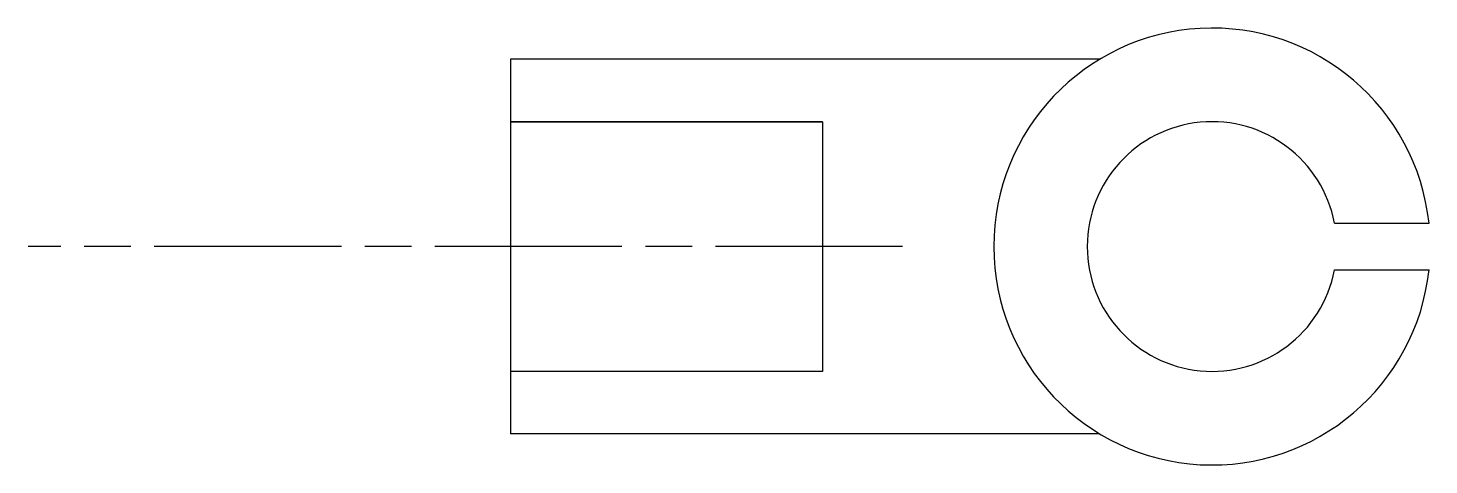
# Model space of a CAD drawing. Header units: millimetres. Extents: x 1732 to 1911, y 1838 to 1894.
import ezdxf

# ---------------------------------------------------------------- set-up
doc = ezdxf.new("R2010")
doc.units = ezdxf.units.MM
doc.linetypes.add('ACAD_ISO08W100', pattern=[36, 24, -3, 6, -3])
doc.layers.add('section', color=7, linetype='Continuous')

msp = doc.modelspace()

# ---------------------------------------------------------------- linework, layer by layer
for points in [[(1869.1, 1890.4), (1793.53, 1890.4)], [(1833.53, 1882.4), (1793.53, 1882.4)], [(1833.53, 1850.4), (1793.53, 1850.4)], [(1869.1, 1842.4), (1793.53, 1842.4)]]:
    msp.add_lwpolyline(points)
at = {"linetype": 'ACAD_ISO08W100'}
msp.add_lwpolyline([(1843.82, 1866.4), (1731.62, 1866.4)], dxfattribs=at)
for radius, start, end in [(28, 6.1506, 353.8494), (16, 10.8069, 349.1931)]:
    msp.add_arc((1883.53, 1866.4), radius, start, end)
at = {"layer": 'section'}
for p, q in [((1793.53, 1890.4), (1793.53, 1842.4)), ((1793.53, 1882.4), (1833.53, 1882.4)), ((1833.53, 1882.4), (1833.53, 1850.4)), ((1899.24, 1869.4), (1911.37, 1869.4)), ((1899.24, 1863.4), (1911.37, 1863.4))]:
    msp.add_line(p, q, dxfattribs=at)

doc.saveas('drawing.dxf')
